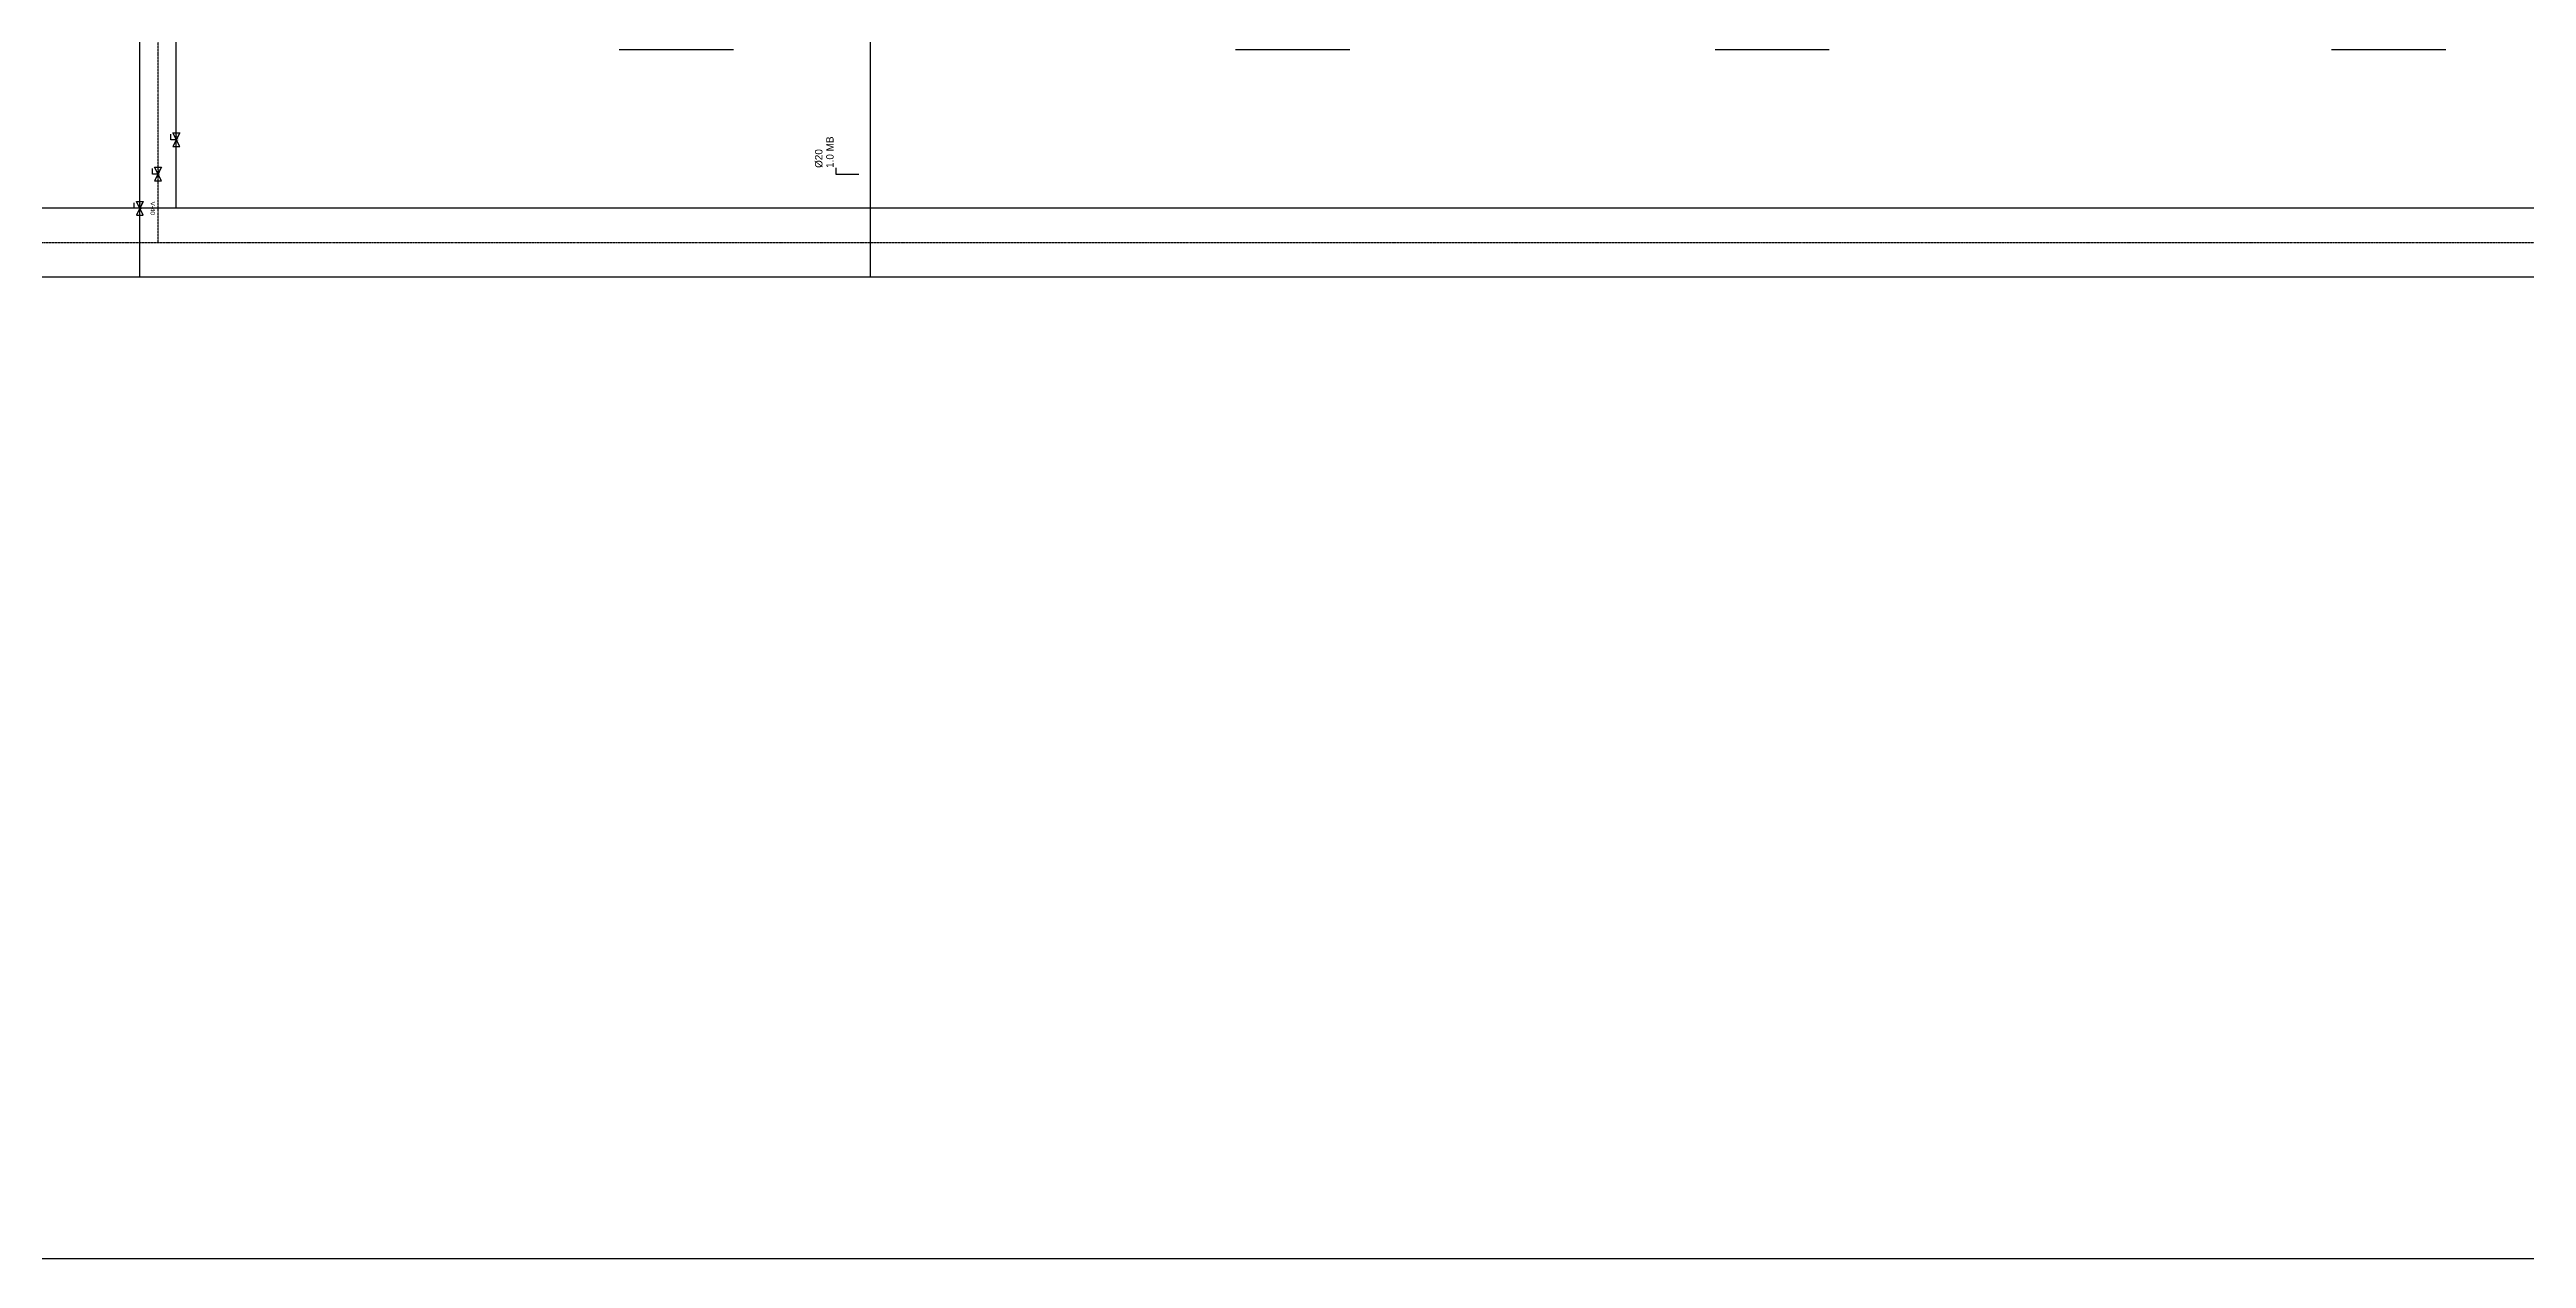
# Model space of a CAD drawing. Header units: centimetres. Extents: x 247996 to 314900, y -468471 to -440326.
# Drawn here: x 261881 to 264051, y -447000 to -445941 of the extents above; entities that cross this region are included whole.
import ezdxf
from ezdxf.enums import TextEntityAlignment as Align

# ---------------------------------------------------------------- set-up
doc = ezdxf.new("R2010")
doc.units = ezdxf.units.CM
doc.linetypes.add('0', pattern=[500, 500])
doc.linetypes.add('BASMA HATTI', pattern=[0.375, 0.25, -0.125])
for name, color, linetype in [('SCOTT-MTY-PVC', 43, 'Continuous'), ('SCOTT-MTY-SEMA', 8, 'Continuous'), ('SCOTT-MTY-SIRKULASYON-BORU', 31, 'Continuous'), ('SCOTT-MTY-VANA', 1, 'Continuous'), ('SCOTT-MTY-YUK-BIRIMI', 7, 'Continuous')]:
    doc.layers.add(name, color=color, linetype=linetype)
for name, color, linetype, lineweight in [('SCOTT-MTY-SICAKSU-BORU', 1, 'BASMA HATTI', 30), ('SCOTT-MTY-SOGUKSU-BORU', 5, '0', 30), ('SCOTT-MTY-TEMIZSU-CAP', 101, 'Continuous', 30)]:
    doc.layers.add(name, color=color, linetype=linetype, lineweight=lineweight)
doc.styles.add('MTY_CAP', font='wturkce.SHX', dxfattribs={"width": 0.65})
doc.styles.add('ROTAS', font='arial.ttf')

# ---------------------------------------------------------------- blocks, each defined once
blk = doc.blocks.new('MTY-KURESEL VANA')
at = {"layer": 'SCOTT-MTY-VANA'}
for p, q in [((0, 0), (0, 8)), ((0, 8), (8, 8))]:
    blk.add_line(p, q, dxfattribs=at)
blk.add_lwpolyline([(-10, 5), (-10, -5), (10, 5), (10, -5), (-10, 5)], dxfattribs=at)
blk.add_attdef('CAP', (-1.1, -2.7), '', height=2.5, dxfattribs=at)
blk = doc.blocks.new('MTY-TEMIZ SU CAP MB')
at = {"layer": 'SCOTT-MTY-TEMIZSU-CAP'}
for p, q in [((0.83, 3.1), (0, 3.1)), ((0, 3.1), (0, 0))]:
    blk.add_line(p, q, dxfattribs=at)
at = {"layer": 'SCOTT-MTY-TEMIZSU-CAP', "style": 'MTY_CAP', "width": 0.65}
for tag, p in [('SOCP', (0.83, 5.42)), ('SCCP', (0.83, 2.42))]:
    blk.add_attdef(tag, text='', height=1, dxfattribs=at).set_placement(p, align=Align.MIDDLE_LEFT)
at = {"layer": 'SCOTT-MTY-YUK-BIRIMI', "color": 101, "style": 'MTY_CAP', "width": 0.65}
for tag, p in [('SO', (0.83, 3.92)), ('SC', (0.83, 0.92))]:
    blk.add_attdef(tag, text='', height=1, dxfattribs=at).set_placement(p, align=Align.MIDDLE_LEFT)

msp = doc.modelspace()

# ---------------------------------------------------------------- linework, layer by layer
at = {"layer": 'SCOTT-MTY-PVC'}
for p, q in [((262380, -445941), (262480, -445941)), ((262920, -445941), (263020, -445941)), ((263340, -445941), (263440, -445941)), ((263880, -445941), (263980, -445941))]:
    msp.add_line(p, q, dxfattribs=at)
at = {"layer": 'SCOTT-MTY-SEMA'}
msp.add_lwpolyline([(258900, -447000), (276550, -447000)], dxfattribs=at)
at = {"layer": 'SCOTT-MTY-SICAKSU-BORU'}
for points in [[(261976, -446110), (261976, -443040.4)], [(260800, -446440), (260800, -446110), (276300, -446110)]]:
    msp.add_lwpolyline(points, dxfattribs=at)
at = {"layer": 'SCOTT-MTY-SIRKULASYON-BORU'}
for points in [[(261992, -446080), (261992, -443030.8)], [(276300, -446080), (260840, -446080), (260840, -446520), (260860, -446520)]]:
    msp.add_lwpolyline(points, dxfattribs=at)
at = {"layer": 'SCOTT-MTY-SOGUKSU-BORU'}
for points in [[(261960, -446140), (261960, -443050)], [(262600, -446140), (262600, -445710), (262740, -445710)], [(260280, -446640), (260340, -446640), (260340, -446140), (276300, -446140)]]:
    msp.add_lwpolyline(points, dxfattribs=at)

# ---------------------------------------------------------------- block references
at = {"layer": 'SCOTT-MTY-TEMIZSU-CAP'}
ref = msp.add_blockref('MTY-TEMIZ SU CAP MB', (262590, -446050), dxfattribs=dict(at, xscale=6.5, yscale=6.5, rotation=90))
ref.add_attrib('SO', '1.0 MB', (262567.8, -446044.6), dxfattribs={"height": 6.5, "rotation": 90, "style": 'MTY_CAP'})
ref.add_attrib('SOCP', 'Ø20', (262558, -446044.6), dxfattribs={"height": 6.5, "rotation": 90, "style": 'MTY_CAP'})
at = {"layer": 'SCOTT-MTY-VANA', "xscale": 0.6, "yscale": 0.6, "rotation": 90}
for p in [(261992, -446020), (261976, -446050), (261960, -446080)]:
    msp.add_blockref('MTY-KURESEL VANA', p, dxfattribs=at).add_auto_attribs({'CAP': 'DN40'})

# ---------------------------------------------------------------- texts
at = {"layer": 'SCOTT-MTY-VANA', "style": 'ROTAS', "width": 0.8}
msp.add_text('V-40', height=4, rotation=-90, dxfattribs=at).set_placement((261971.4, -446080), align=Align.MIDDLE_CENTER)

doc.saveas('drawing.dxf')
